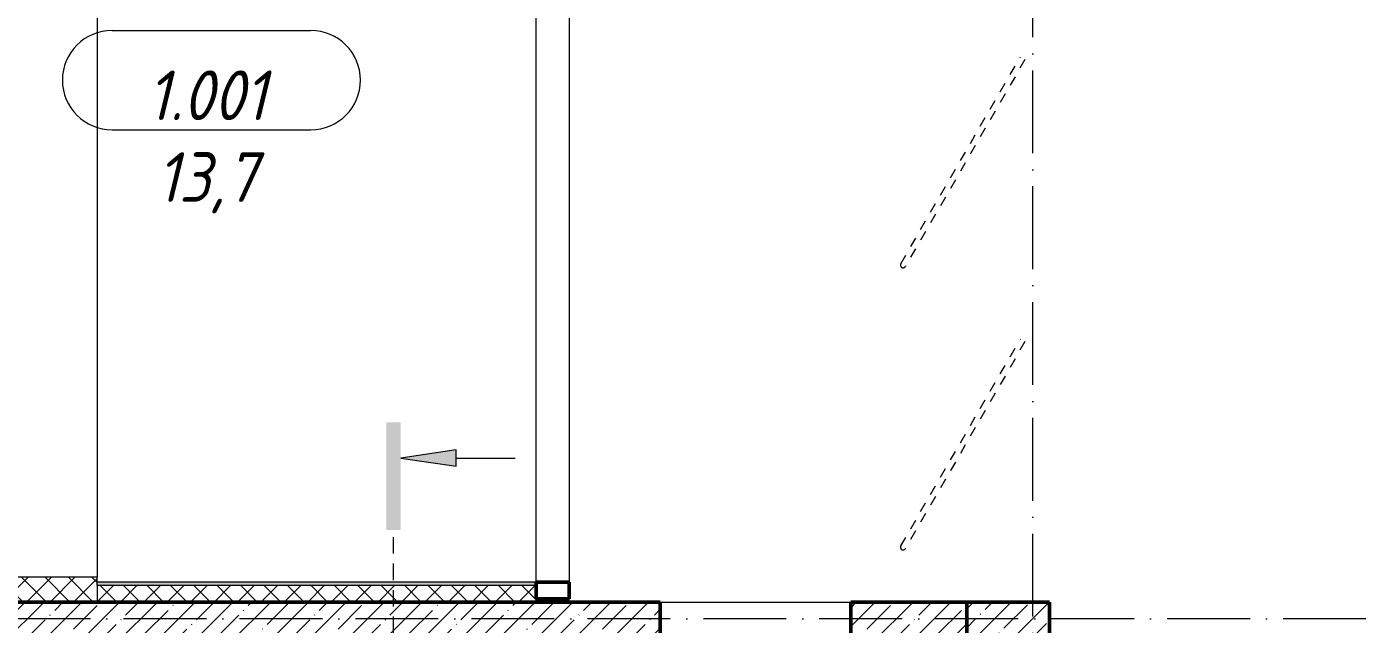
# Model space of a CAD drawing. Header units: millimetres. Extents: x -356862 to 418287, y 0 to 839748.
# Drawn here: x -177140 to -169071, y 526563 to 530174 of the extents above; entities that cross this region are included whole.
import ezdxf

# ---------------------------------------------------------------- set-up
doc = ezdxf.new("R2010")
doc.units = ezdxf.units.MM
for name, pattern in [('200_ШТРИХ_ш0_6_п0_6_', [120, 60, -60]), ('200_ШТРИХ_ш1п0_6_', [160, 100, -60]), ('50_200_ШТРИХ_1Т_ш5_п1_п1_', [700, 500, -100, 0, -100])]:
    doc.linetypes.add(name, pattern=pattern)
for name, color, linetype, lineweight in [('A-____-NOTE-TEXT', 7, 'Continuous', 9), ('A-____-NOTE-TEXT-1', 7, 'Continuous', 5), ('A-DETL-____-OTLN-7', 7, '200_ШТРИХ_ш0_6_п0_6_', 9), ('A-FLOR-____-OTLN', 7, 'Continuous', 9), ('A-WALL-____-MCUT', 7, 'Continuous', 13), ('A-WALL-____-MCUT-1', 7, 'Continuous', 9), ('A-WALL-____-MCUT-2', 7, 'Continuous', 50), ('A-WALL-____-OTLN', 7, 'Continuous', 9), ('A-WALL-____-PATT-1', 7, 'Continuous', 9), ('A-WALL-FNSH-MCUT-1', 7, 'Continuous', 9), ('I-WALL-____-OTLN', 7, 'Continuous', 9), ('S-COLS-____-MCUT', 7, 'Continuous', 50), ('S-COLS-____-OTLN', 7, 'Continuous', 9), ('S-GRID-____-OTLN-1', 7, '50_200_ШТРИХ_1Т_ш5_п1_п1_', 9)]:
    doc.layers.add(name, color=color, linetype=linetype, lineweight=lineweight)
for name, color, linetype, lineweight, true_color in [('A-AREA-IDEN-1', 7, 'Continuous', 9, 0x000000), ('A-DETL-GENF-OTLN-3', 9, 'Continuous', 9, 0x808080), ('A-DETL-GENF-OTLN-4', 9, '200_ШТРИХ_ш1п0_6_', 9, 0x808080), ('A-WALL-____-PATT-2', 7, 'Continuous', 9, 0x787878)]:
    doc.layers.add(name, color=color, linetype=linetype, lineweight=lineweight, true_color=true_color)
doc.styles.add('ISOCPEUR_I', font='isocpeui.ttf', dxfattribs={"width": 0.9, "height": 2.5})
pattern_1 = [(45, (-176515.07, 459015.94), (-70.71068, 70.71068), []), (135, (-176515.07, 459015.94), (-70.71068, -70.71068), [])]

# ---------------------------------------------------------------- blocks, each defined once
blk = doc.blocks.new('BSC_Колонна _Прямоугольная - 500х500-V28-АР1_План отверстий 1 этажа в осях 1-64_Ю-ЯЯ')
at = {"layer": 'S-COLS-____-OTLN'}
h = blk.add_hatch(dxfattribs=at)
h.set_pattern_fill('FP_34', color=256, style=0, pattern_type=2)
h.set_pattern_definition([(45, (-5300, -67431.04), (-114.04925, 114.04925), []), (45, (-5185.95, -67431.04), (-114.04925, 114.04925), [201.613, -40.323, 3.353, -36.97])])
h.paths.add_polyline_path([(-250, -250), (250, -250), (250, 250), (-250, 250)], flags=0)
at = {"layer": 'S-COLS-____-MCUT'}
for p, q in [((250, 250), (-250, 250)), ((-250, 250), (-250, -250)), ((250, -250), (250, 250)), ((-250, -250), (250, -250))]:
    blk.add_line(p, q, dxfattribs=at)
blk = doc.blocks.new('BSC_Колонна _Прямоугольная1 - 200х100 _металл_-35284186-АР1_План отверстий 1 этажа в осях 1-64_Ю-ЯЯ')
at = {"layer": 'S-COLS-____-MCUT'}
for p, q in [((100, 50), (-100, 50)), ((-100, 50), (-100, -50)), ((100, -50), (100, 50)), ((-100, -50), (100, -50))]:
    blk.add_line(p, q, dxfattribs=at)
blk = doc.blocks.new('DET_L_Имитация разреза_ISO2-5 - Вправо-36657417-АР1_План отверстий 1 этажа в осях 1-64_Ю-ЯЯ')
at = {"layer": 'A-DETL-GENF-OTLN-4'}
blk.add_line((143.1, 0), (3486.6, 0), dxfattribs=at)
blk = doc.blocks.new('AAR_СКБ_Марка_помещения_1_5 ммп - Номер _ Площадь-27962135-АИ_План этажа_Стены_1')
at = {"layer": 'A-AREA-IDEN-1'}
for p, q in [((-2.987, 3), (3.013, 3)), ((-2.987, 0), (3.013, 0))]:
    blk.add_line(p, q, dxfattribs=at)
for centre, start, end in [((-2.987, 1.5), 90, 270), ((3.013, 1.5), 270, 90)]:
    blk.add_arc(centre, 1.5, start, end, dxfattribs=at)

msp = doc.modelspace()

# ---------------------------------------------------------------- hatches: boundary and pattern name
at = {"layer": 'A-____-NOTE-TEXT-1'}
for points in [[(-174881.6992, 527133.5654), (-174881.6992, 527783.5654), (-174968.4358, 527783.5654), (-174968.4358, 527133.5654)], [(-174548.0578, 527517.7174), (-174548.0578, 527617.7174), (-174881.6992, 527567.7174)]]:
    msp.add_hatch(color=256, dxfattribs=at).paths.add_polyline_path(points, flags=0)
at = {"layer": 'A-WALL-____-PATT-1'}
h = msp.add_hatch(dxfattribs=at)
h.set_pattern_fill('FP_6', color=256, style=0, pattern_type=2)
h.set_pattern_definition([(135, (-176515.067, 459015.94), (-35.35534, -35.35534), [])])
h.paths.add_polyline_path([(-174065.0675, 526696.983), (-173865.0675, 526696.983), (-173865.0675, 526716.983), (-174065.0675, 526716.983)], flags=0)
h.paths.add_polyline_path([(-173865.0675, 532026.983), (-173865.0675, 532046.983), (-174065.0675, 532046.983), (-174065.0675, 532026.983), (-174031.7341, 532026.983)], flags=0)
h = msp.add_hatch(dxfattribs=at)
h.set_pattern_fill('FP_1', color=256, style=0, pattern_type=2)
h.set_pattern_definition(pattern_1)
h.paths.add_polyline_path([(-176715.0675, 526696.983), (-176715.0675, 526846.983), (-179115.0675, 526846.983), (-179115.0675, 526696.983), (-178297.9769, 526696.983)], flags=0)
h = msp.add_hatch(dxfattribs=at)
h.set_pattern_fill('FP_1', color=256, style=0, pattern_type=2)
h.set_pattern_definition(pattern_1)
h.paths.add_polyline_path([(-174065.0675, 526696.983), (-174065.0675, 526796.983), (-176715.0675, 526796.983), (-176715.0675, 526696.983), (-176530.4762, 526696.983)], flags=0)
h = msp.add_hatch(dxfattribs=at)
h.set_pattern_fill('FP_13', color=256, style=0, pattern_type=2)
h.set_pattern_definition([(45, (-176515.07, 459015.94), (-114.04925, 114.04925), []), (45, (-176401.02, 459015.94), (-114.04925, 114.04925), [201.612, -40.322, 3.353, -36.97])])
h.paths.add_polyline_path([(-171465.0675, 526446.983), (-171465.0675, 526696.983), (-172165.0675, 526696.983), (-172165.0675, 526446.983)], flags=0)
h.paths.add_polyline_path([(-173315.0675, 526446.983), (-173315.0675, 526696.983), (-178465.0675, 526696.983), (-178465.0675, 526446.983), (-176530.4762, 526446.983)], flags=0)
at = {"layer": 'A-WALL-____-PATT-2'}
h = msp.add_hatch(dxfattribs=at)
h.set_pattern_fill('FP_185', color=256, style=0, pattern_type=2)
h.set_pattern_definition([(0, (-176515.067, 459015.94), (81.28, 20.32), [3.353, -57.607, 3.353, -57.607, -325.12]), (0, (-176515.067, 459015.94), (81.28, 20.32), [-121.92, 3.353, -118.567, 3.353, -57.607, -142.24]), (0, (-176515.067, 459015.94), (81.28, 20.32), [-304.8, 3.353, -37.287, 3.353, -98.247]), (120, (-176484.587, 459026.1), (-58.237636, 60.230545), [3.353, -57.607, 3.353, -57.607, -325.12]), (120, (-176484.587, 459026.1), (-58.237636, 60.230545), [-121.92, 3.353, -118.567, 3.353, -57.607, -142.24]), (120, (-176484.587, 459026.1), (-58.237636, 60.230545), [-304.8, 3.353, -37.287, 3.353, -98.247]), (240, (-176474.427, 459066.74), (-23.042364, -80.550545), [3.353, -57.607, 3.353, -57.607, -325.12]), (240, (-176474.427, 459066.74), (-23.042364, -80.550545), [-121.92, 3.353, -118.567, 3.353, -57.607, -142.24]), (240, (-176474.427, 459066.74), (-23.042364, -80.550545), [-304.8, 3.353, -37.287, 3.353, -98.247])])
h.paths.add_polyline_path([(-174065.0675, 526796.983), (-174065.0675, 526816.983), (-176715.0675, 526816.983), (-176715.0675, 526796.983), (-176530.4762, 526796.983)], flags=0)

# ---------------------------------------------------------------- linework, layer by layer
at = {"layer": 'A-____-NOTE-TEXT'}
for p, q in [((-174548.0578, 527617.7174), (-174881.6992, 527567.7174)), ((-174548.0578, 527517.7174), (-174548.0578, 527617.7174)), ((-174881.6992, 527567.7174), (-174548.0578, 527517.7174)), ((-174548.0578, 527567.7174), (-174191.8078, 527567.7174))]:
    msp.add_line(p, q, dxfattribs=at)
at = {"layer": 'A-DETL-____-OTLN-7'}
for p, q in [((-171863.0675, 528741.4423), (-171141.0675, 529991.983)), ((-171113.3547, 529975.983), (-171835.3547, 528725.4423)), ((-171863.0675, 527036.4423), (-171141.0675, 528286.983)), ((-171113.3547, 528270.983), (-171835.3547, 527020.4423))]:
    msp.add_line(p, q, dxfattribs=at)
for centre in [(-171849.2111, 528733.4423), (-171849.2111, 527028.4423)]:
    msp.add_arc(centre, 16, 150, 330, dxfattribs=at)
at = {"layer": 'A-FLOR-____-OTLN'}
msp.add_line((-176715.0675, 531876.983), (-176715.0675, 526846.983), dxfattribs=at)
at = {"layer": 'A-WALL-____-MCUT'}
for p, q in [((-176715.0675, 526796.983), (-176715.0675, 526696.983)), ((-174065.0675, 526796.983), (-176715.0675, 526796.983)), ((-173865.0675, 526696.983), (-173865.0675, 526716.983))]:
    msp.add_line(p, q, dxfattribs=at)
at = {"layer": 'A-WALL-____-MCUT-1'}
for p, q in [((-176715.0675, 526846.983), (-179115.0675, 526846.983)), ((-176715.0675, 526796.983), (-176715.0675, 526846.983)), ((-174065.0675, 526696.983), (-174065.0675, 526716.983))]:
    msp.add_line(p, q, dxfattribs=at)
at = {"layer": 'A-WALL-____-MCUT-2'}
for p, q in [((-173315.0675, 526696.983), (-178465.0675, 526696.983)), ((-173315.0675, 526446.983), (-173315.0675, 526696.983)), ((-171465.0675, 526696.983), (-172165.0675, 526696.983)), ((-172165.0675, 526696.983), (-172165.0675, 526446.983))]:
    msp.add_line(p, q, dxfattribs=at)
at = {"layer": 'A-WALL-____-OTLN'}
msp.add_line((-173315.0675, 526696.983), (-172165.0675, 526696.983), dxfattribs=at)
at = {"layer": 'A-WALL-FNSH-MCUT-1'}
msp.add_line((-174065.0675, 526816.983), (-176715.0675, 526816.983), dxfattribs=at)
at = {"layer": 'I-WALL-____-OTLN'}
for p, q in [((-174065.0675, 526816.983), (-174065.0675, 531926.983)), ((-173865.0675, 531926.983), (-173865.0675, 526816.983))]:
    msp.add_line(p, q, dxfattribs=at)
at = {"layer": 'S-GRID-____-OTLN-1'}
for p, q in [((-171065.0675, 511907.5288), (-171065.0675, 549908.7924)), ((-72440.6609, 526596.983), (-181183.8377, 526596.983))]:
    msp.add_line(p, q, dxfattribs=at)

# ---------------------------------------------------------------- block references
at = {"layer": 'A-AREA-IDEN-1', "xscale": 199.9999999999999, "yscale": 199.9999999999999, "zscale": 199.9999999999999}
msp.add_blockref('AAR_СКБ_Марка_помещения_1_5 ммп - Номер _ Площадь-27962135-АИ_План этажа_Стены_1', (-176027.5347, 529551.5789), dxfattribs=at)
at = {"layer": 'A-DETL-GENF-OTLN-3', "rotation": 90.00000000000072}
msp.add_blockref('DET_L_Имитация разреза_ISO2-5 - Вправо-36657417-АР1_План отверстий 1 этажа в осях 1-64_Ю-ЯЯ', (-174925.0675, 523646.983), dxfattribs=at)
at = {"layer": 'S-COLS-____-OTLN', "rotation": 180}
msp.add_blockref('BSC_Колонна _Прямоугольная1 - 200х100 _металл_-35284186-АР1_План отверстий 1 этажа в осях 1-64_Ю-ЯЯ', (-173965.0675, 526766.983), dxfattribs=at)
at = {"layer": 'S-COLS-____-OTLN'}
msp.add_blockref('BSC_Колонна _Прямоугольная - 500х500-V28-АР1_План отверстий 1 этажа в осях 1-64_Ю-ЯЯ', (-171215.0675, 526446.983), dxfattribs=at)

# ---------------------------------------------------------------- texts
at = {"layer": 'A-AREA-IDEN-1', "char_height": 300, "attachment_point": 8, "line_spacing_factor": 1.139951, "style": 'ISOCPEUR_I'}
for s, insert, width in [('\\pxqc,t8.46667,16.93333,25.4,33.86667,42.33333,50.8,59.26667,67.73333,76.2,84.66667,93.13333,101.6,110.06667,118.53333,127,135.46667,143.93333,152.4,160.86667,169.33333,177.8,186.26667,194.73333,203.2,211.66667,220.13333,228.6,237.06667,245.53333,254,262.46667,270.93333;{1.001}', (-176052.9638, 529609.9088), 846), ('\\pxqc,t8.46667,16.93333,25.4,33.86667,42.33333,50.8,59.26667,67.73333,76.2,84.66667,93.13333,101.6,110.06667,118.53333,127,135.46667,143.93333,152.4,160.86667,169.33333,177.8,186.26667,194.73333,203.2,211.66667,220.13333,228.6,237.06667,245.53333,254,262.46667,270.93333;{13,7}', (-176052.9638, 529045.9608), 702)]:
    msp.add_mtext(s, dxfattribs=dict(at, insert=insert, width=width))

doc.saveas('drawing.dxf')
